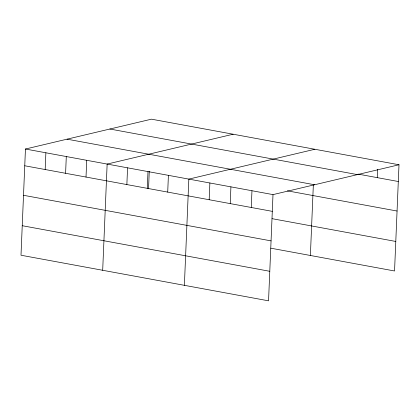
<?xml version="1.0" encoding="UTF-8"?>
<svg xmlns="http://www.w3.org/2000/svg" width="420" height="420" viewBox="0 0 420 420"><rect width="100%" height="100%" fill="white"/><g stroke="black" fill="none" stroke-linecap="round" stroke-linejoin="round"><path stroke-width="0.63" d="M399 164.766L151.452 119.175L25.452 149.021L21 255.234L268.548 300.825L273 194.612L399 164.766L394.548 270.979L270.811 248.189M45.171 169.528L45.874 152.785M65.594 173.287L66.297 156.544M86.016 177.051L86.72 160.303M102.69 270.281L107.142 164.068L233.142 134.221M126.866 184.574L127.564 167.827M147.289 188.333L147.987 171.591M148.533 188.743L149.268 171.271M167.711 192.092L168.409 175.35M184.38 285.322L188.832 179.109L314.832 149.268M209.176 199.731L209.874 182.989M230.228 203.789L230.916 186.863M251.255 207.48L251.958 190.738M310.38 255.476L313.325 185.267M377.255 177.634L377.606 169.265M358.129 174.111L398.296 181.508M109.872 129.024L357.42 174.615M67.032 139.172L314.58 184.763M287.364 190.832L397.063 211.034M25.452 149.021L273 194.612M24.748 165.769L272.296 211.355M272.05 218.668L395.787 241.453M23.515 195.29L271.063 240.881M22.239 225.708L269.787 271.299"/></g></svg>
